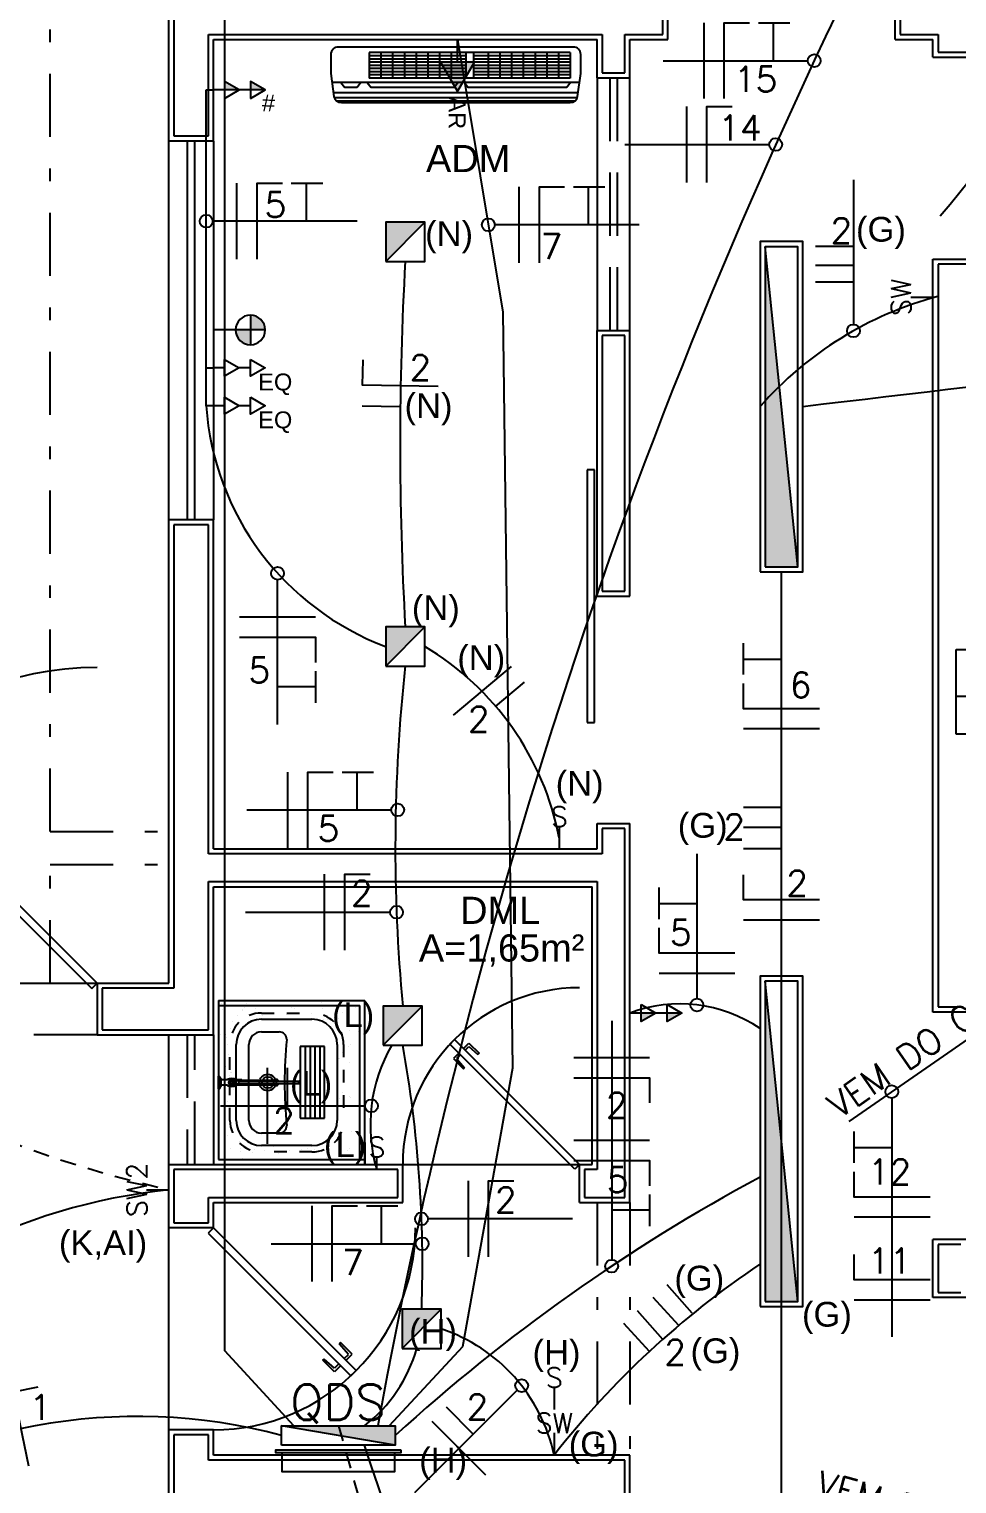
# Model space of a CAD drawing. Header units: millimetres. Extents: x 3040 to 3208, y 298 to 357.
# Drawn here: x 3137.28 to 3144.63, y 326.2 to 337.72 of the extents above; entities that cross this region are included whole.
import ezdxf
from ezdxf.enums import TextEntityAlignment as Align

# ---------------------------------------------------------------- set-up
doc = ezdxf.new("R2010")
doc.units = ezdxf.units.MM
doc.header["$MEASUREMENT"] = 0
for name, pattern in [('CONTINU', [0]), ('DASHDOT', [1, 0.5, -0.25, 0, -0.25]), ('HIDDEN', [0.375, 0.25, -0.125]), ('HIDDEN2', [0.1875, 0.125, -0.0625])]:
    doc.linetypes.add(name, pattern=pattern)
for name, color, linetype in [('-HIDRO', 8, 'CONTINUOUS'), ('A-TXT-Y', 8, 'CONTINUOUS'), ('eletroduto parede e teto', 2, 'CONTINU'), ('eletroduto_chao', 2, 'HIDDEN2'), ('FIACAO', 1, 'CONTINUOUS'), ('LOUÇAS E METAIS', 5, 'CONTINUOUS'), ('PENA 03', 3, 'CONTINUOUS'), ('PL09', 9, 'CONTINUOUS'), ('PL3', 3, 'CONTINUOUS'), ('Pontos Elétricos', 3, 'CONTINUOUS'), ('Pontos Elétricos e Luminotécnica', 3, 'CONTINUOUS'), ('Pontos Luminotécnicos', 3, 'CONTINUOUS'), ('TEXTO', 2, 'CONTINUOUS'), ('TXT_0', 7, 'CONTINUOUS')]:
    doc.layers.add(name, color=color, linetype=linetype)
doc.styles.add('ARIAL', font='arial.ttf', dxfattribs={"height": 2})
doc.styles.add('ROMANS', font='romans.shx', dxfattribs={"height": 0.1})

# ---------------------------------------------------------------- blocks, each defined once
blk = doc.blocks.new('POMNTO DUPLO1.15')
at = {"layer": 'Pontos Elétricos'}
h = blk.add_hatch(color=251, dxfattribs=at)
h.dxf.hatch_style = 1
h.paths.add_polyline_path([(0, 0.1026), (0, 0.0446), (0.0335, 0.0446)])
h.paths.add_polyline_path([(0, 0.2051), (0, 0.1472), (0.0335, 0.1472)])
at = {"layer": 'PL3'}
for p, q in [((0, 0.2051), (0, 0.1026)), ((0, 0.1026), (0, 0))]:
    blk.add_line(p, q, dxfattribs=at)
for points in [[(-0.0335, 0.1472), (0, 0.2051), (0.0335, 0.1472)], [(-0.0335, 0.0446), (0, 0.1026), (0.0335, 0.0446)]]:
    blk.add_lwpolyline(points, close=True, dxfattribs=at)
blk = doc.blocks.new('TOMADA DUPLA BAIXA.01')
at = {"layer": 'PL3'}
for p, q in [((-0.1472, 0), (-0.1026, 0)), ((-0.0446, 0), (0, 0))]:
    blk.add_line(p, q, dxfattribs=at)
for points in [[(-0.1472, 0.0335), (-0.2051, 0), (-0.1472, -0.0335)], [(-0.0446, 0.0335), (-0.1026, 0), (-0.0446, -0.0335)]]:
    blk.add_lwpolyline(points, close=True, dxfattribs=at)
blk = doc.blocks.new('antena alta.01')
at = {"layer": 'Pontos Elétricos'}
h = blk.add_hatch(color=251, dxfattribs=at)
h.dxf.hatch_style = 1
h.paths.add_polyline_path([(-0.1465, 0), (-0.0879, 0, -0.414214), (-0.1465, -0.0586)])
h.paths.add_polyline_path([(-0.1465, 0.0586), (-0.1465, 0), (-0.2051, 0, -0.414214)])
for p, q in [((-0.1465, 0.0586), (-0.1465, -0.0586)), ((-0.2051, 0), (0, 0))]:
    blk.add_line(p, q, dxfattribs=at)
blk.add_circle((-0.1465, 0), 0.0586, dxfattribs=at)
blk = doc.blocks.new('QUADRO DE DISJUNTORES.01')
at = {"layer": 'Pontos Elétricos e Luminotécnica'}
blk.add_hatch(color=254, dxfattribs=at).paths.add_polyline_path([(-0.225, 0.0773), (0.225, 0), (0.225, 0.0773)])
blk.add_line((0.225, 0), (-0.225, 0.0773), dxfattribs=at)
blk.add_lwpolyline([(-0.225, 0), (-0.225, 0.0773), (0.225, 0.0773), (0.225, 0)], close=True, dxfattribs=at)
blk = doc.blocks.new('QUADRO DE LÓGICA.01')
at = {"layer": 'Pontos Elétricos e Luminotécnica'}
blk.add_lwpolyline([(-0.2222, -0.0767), (-0.2222, 0), (0.2222, 0), (0.2222, -0.0767)], dxfattribs=at)
blk.add_lwpolyline([(-0.2489, -0.0856), (0.2489, -0.0856), (0.2489, -0.0767), (-0.2489, -0.0767)], close=True, dxfattribs=at)
blk = doc.blocks.new('LUMINÁRIA.07')
at = {"layer": 'Pontos Luminotécnicos', "ltscale": 0.05}
h = blk.add_hatch(color=9, dxfattribs=at)
h.dxf.hatch_style = 1
h.paths.add_polyline_path([(1.287, 0.15), (0.02, 0.15), (0.02, 0.02)])
at = {"layer": 'Pontos Luminotécnicos'}
blk.add_line((0.02, 0.02), (1.287, 0.15), dxfattribs=at)
for points in [[(0, 0.17), (0, 0), (1.307, 0), (1.307, 0.17)], [(0.02, 0.15), (0.02, 0.02), (1.287, 0.02), (1.287, 0.15)]]:
    blk.add_lwpolyline(points, close=True, dxfattribs=at)
blk = doc.blocks.new('LUMINÁRIA.05')
at = {"layer": 'Pontos Luminotécnicos', "ltscale": 0.05}
h = blk.add_hatch(color=9, dxfattribs=at)
h.dxf.hatch_style = 1
h.paths.add_polyline_path([(0.155, 0.155), (0, 0.155), (0, 0)])
blk.add_line((0, 0), (0.155, 0.155), dxfattribs=at)
blk.add_lwpolyline([(0, 0), (0.155, 0), (0.155, 0.155), (0, 0.155)], close=True, dxfattribs=at)
blk = doc.blocks.new('*E388388')
at = {"layer": 'LOUÇAS E METAIS'}
blk.add_ellipse((486.9, -52), major_axis=(0, -4.75), ratio=0.103175, start_param=0, end_param=3.141593, dxfattribs=at)
blk = doc.blocks.new('eletrico')
at = {"layer": '-HIDRO', "linetype": 'DASHDOT', "ltscale": 0.5}
for p, q in [((-2.097, 1.318), (-2.097, 9.684)), ((-2.097, 1.318), (-1.627, 1.318)), ((-2.097, 0.718), (-2.097, 1.188)), ((-2.097, 1.188), (-1.627, 1.188)), ((-4.554, 0.718), (-1.627, 0.718)), ((-1.9105, 0.514), (-4.4105, 0.514)), ((0.07, -0.15), (0.07, -1.15)), ((0.2, -0.15), (0.2, -1.15))]:
    blk.add_line(p, q, dxfattribs=at)
at = {"layer": '-HIDRO'}
for p, q in [((-1.627, 4.052), (-1.627, 4.834)), ((-1.607, 4.814), (-1.607, 4.072)), ((0.33, 4.474), (0.33, 4.564)), ((0.35, 4.454), (0.35, 4.584)), ((1.25, 4.454), (1.25, 4.584)), ((1.27, 4.564), (1.27, 4.474)), ((-1.47, 4.072), (-1.47, 4.474)), ((-1.47, 4.474), (0.09, 4.474)), ((-1.45, 4.052), (-1.45, 4.454)), ((-1.45, 4.454), (0.07, 4.454)), ((0.07, 4.302), (0.07, 4.454)), ((0.09, 4.474), (0.09, 4.322)), ((0.18, 4.322), (0.18, 4.474)), ((0.18, 4.474), (0.33, 4.474)), ((0.2, 4.302), (0.2, 4.454)), ((0.2, 4.454), (0.35, 4.454)), ((1.25, 4.454), (1.4, 4.454)), ((1.27, 4.474), (1.42, 4.474)), ((1.4, 4.384), (1.4, 4.454)), ((1.42, 4.474), (1.42, 4.404)), ((1.4, 4.384), (1.55, 4.384)), ((1.42, 4.404), (1.53, 4.404)), ((0.09, 4.322), (0.18, 4.322)), ((0.07, 4.302), (0.2, 4.302)), ((0.07, 4.302), (0.07, 3.302)), ((0.2, 3.302), (0.2, 4.302)), ((-1.45, 4.052), (-1.627, 4.052)), ((-1.627, 2.552), (-1.627, 4.052)), ((-1.607, 4.072), (-1.47, 4.072)), ((-1.5535, 4.052), (-1.5535, 2.552)), ((-1.5235, 2.552), (-1.5235, 4.052)), ((-1.45, 4.052), (-1.45, 2.552)), ((1.4, 0.604), (1.4, 3.584)), ((1.4, 3.584), (1.55, 3.584)), ((1.53, 3.564), (1.42, 3.564)), ((1.42, 3.564), (1.42, 0.624)), ((0.07, 2.25), (0.07, 3.302)), ((0.07, 3.302), (0.2, 3.302)), ((0.2, 2.25), (0.2, 3.302)), ((0.18, 3.282), (0.09, 3.282)), ((0.09, 3.282), (0.09, 2.27)), ((0.18, 2.27), (0.18, 3.282)), ((0.03, 2.75), (0.03, 1.75)), ((0.06, 2.75), (0.03, 2.75)), ((0.06, 1.75), (0.06, 2.75)), ((-1.627, 0.718), (-1.627, 2.552)), ((-1.45, 2.552), (-1.627, 2.552)), ((-1.45, 1.25), (-1.45, 2.552)), ((-1.47, 2.532), (-1.607, 2.532)), ((-1.607, 2.532), (-1.607, 0.698)), ((-1.47, 1.23), (-1.47, 2.532)), ((0.07, 2.25), (0.2, 2.25)), ((0.09, 2.27), (0.18, 2.27)), ((0.03, 1.75), (0.06, 1.75)), ((-2.8156, 1.5807), (-1.9317, 0.6968)), ((-1.9105, 0.718), (-2.7944, 1.6019)), ((0.07, 1.25), (0.07, 1.35)), ((0.07, 1.35), (0.2, 1.35)), ((0.18, 1.33), (0.09, 1.33)), ((0.09, 1.33), (0.09, 1.23)), ((0.18, -0.13), (0.18, 1.33)), ((0.2, -0.15), (0.2, 1.35)), ((0.09, 1.23), (-1.47, 1.23)), ((-1.45, 1.25), (0.07, 1.25)), ((-1.47, 0.534), (-1.47, 1.12)), ((-1.47, 1.12), (0.07, 1.12)), ((-1.45, 0.514), (-1.45, 1.1)), ((-1.45, 1.1), (0.05, 1.1)), ((0.05, 0), (0.05, 1.1)), ((0.07, 1.12), (0.07, -0.02)), ((-4.4105, 0.718), (-1.9105, 0.718)), ((-1.9317, 0.6968), (-1.9105, 0.718)), ((-1.9105, 0.718), (-1.627, 0.718)), ((-1.9105, 0.718), (-1.9105, 0.514)), ((-1.607, 0.698), (-1.8905, 0.698)), ((-1.8905, 0.698), (-1.8905, 0.534)), ((-1.43, 0.65), (-0.85, 0.65)), ((-1.43, 0.65), (-1.43, 0.02)), ((-1.4173, 0.6387), (-1.4173, 0.6387)), ((-1.402, 0.6496), (-1.402, 0.6496)), ((-1.3208, 0.6362), (-1.3208, 0.6362)), ((-1.0232, 0.6425), (-1.0232, 0.6425)), ((-0.85, 0.02), (-0.85, 0.65)), ((-1.43, 0.63), (-0.87, 0.63)), ((-1.4138, 0.6122), (-1.4138, 0.6122)), ((-1.3549, 0.5883), (-1.3549, 0.5883)), ((-1.3345, 0.6148), (-1.3345, 0.6148)), ((-1.3344, 0.6113), (-1.3344, 0.6113)), ((-1.3258, 0.6206), (-1.3258, 0.6206)), ((-1.283, 0.6178), (-1.283, 0.6178)), ((-1.2571, 0.5915), (-1.2571, 0.5915)), ((-1.2564, 0.5787), (-1.2564, 0.5787)), ((-1.1592, 0.5947), (-1.1592, 0.5947)), ((-1.1485, 0.5956), (-1.1485, 0.5956)), ((-1.1394, 0.6226), (-1.1394, 0.6226)), ((-1.1292, 0.6197), (-1.1292, 0.6197)), ((-1.0613, 0.5979), (-1.0613, 0.5979)), ((-1.0197, 0.616), (-1.0197, 0.616)), ((-0.9634, 0.6011), (-0.9634, 0.6011)), ((-0.959, 0.6182), (-0.959, 0.6182)), ((-0.9526, 0.5796), (-0.9526, 0.5796)), ((-0.9504, 0.6276), (-0.9504, 0.6276)), ((-0.9389, 0.6011), (-0.9389, 0.6011)), ((-0.8889, 0.6216), (-0.8889, 0.6216)), ((-0.87, 0.02), (-0.87, 0.63)), ((1.53, 0.604), (1.4, 0.604)), ((1.42, 0.624), (1.51, 0.624)), ((-1.8905, 0.534), (-1.47, 0.534)), ((-1.4083, 0.5709), (-1.4083, 0.5709)), ((-1.3836, 0.5376), (-1.3836, 0.5376)), ((-1.3749, 0.5671), (-1.3749, 0.5671)), ((-1.2595, 0.575), (-1.0595, 0.575)), ((-1.2595, 0.525), (-1.1895, 0.525)), ((-1.0143, 0.5747), (-1.0143, 0.5747)), ((-0.9995, 0.574), (-0.9995, 0.574)), ((-0.9108, 0.5326), (-0.9108, 0.5326)), ((-0.8798, 0.5526), (-0.8798, 0.5526)), ((-0.8763, 0.5261), (-0.8763, 0.5261)), ((-0.8745, 0.5435), (-0.8745, 0.5435)), ((-1.9105, 0.514), (-1.45, 0.514)), ((-1.627, 0), (-1.627, 0.514)), ((-1.45, 0.514), (-1.45, 0)), ((-1.4298, 0.5072), (-1.4298, 0.5072)), ((-1.4212, 0.5165), (-1.4212, 0.5165)), ((-1.4003, 0.5166), (-1.4003, 0.5166)), ((-1.3993, 0.5019), (-1.3993, 0.5019)), ((-1.3958, 0.4755), (-1.3958, 0.4755)), ((-1.3595, 0.175), (-1.3595, 0.475)), ((-1.3095, 0.175), (-1.3095, 0.475)), ((-1.106, 0.4669), (-1.106, 0.1831)), ((-1.0095, 0.4669), (-1.106, 0.4669)), ((-1.0865, 0.4669), (-1.0865, 0.1831)), ((-1.0671, 0.4669), (-1.0671, 0.1831)), ((-1.0476, 0.4669), (-1.0476, 0.1831)), ((-1.0281, 0.4669), (-1.0281, 0.1831)), ((-1.0095, 0.1831), (-1.0095, 0.4669)), ((-0.9595, 0.475), (-0.9595, 0.175)), ((-0.9585, 0.4639), (-0.9585, 0.4639)), ((-0.9144, 0.4655), (-0.9144, 0.4655)), ((-0.9058, 0.4749), (-0.9058, 0.4749)), ((-0.8709, 0.4848), (-0.8709, 0.4848)), ((-0.5135, 0.4764), (-0.495, 0.495)), ((-0.0186, -0.0186), (-0.5135, 0.4764)), ((-0.495, 0.495), (0, 0)), ((-0.4594, 0.4594), (-0.4382, 0.4807)), ((-0.4533, 0.4533), (-0.4385, 0.468)), ((-0.4385, 0.468), (-0.402, 0.4364)), ((-0.4382, 0.4807), (-0.3979, 0.4404)), ((-1.3903, 0.4342), (-1.3903, 0.4342)), ((-0.9549, 0.4213), (-0.9549, 0.4213)), ((-0.9523, 0.4214), (-0.9523, 0.4214)), ((-0.9386, 0.4429), (-0.9386, 0.4429)), ((-0.478, 0.4409), (-0.4993, 0.4196)), ((-0.4993, 0.4196), (-0.459, 0.3794)), ((-0.4718, 0.4347), (-0.4865, 0.42)), ((-0.4865, 0.42), (-0.4549, 0.3834)), ((-0.3979, 0.4404), (-0.402, 0.4364)), ((-1.43, 0.3), (-1.43, 0.35)), ((-1.43, 0.35), (-1.427, 0.35)), ((-1.427, 0.35), (-1.422, 0.343)), ((-1.427, 0.3), (-1.427, 0.35)), ((-1.4009, 0.3866), (-1.4009, 0.3866)), ((-1.3852, 0.3545), (-1.3852, 0.3545)), ((-1.3833, 0.3794), (-1.3833, 0.3794)), ((-1.3813, 0.3652), (-1.3813, 0.3652)), ((-1.3766, 0.3638), (-1.3766, 0.3638)), ((-0.9115, 0.4026), (-0.9115, 0.4026)), ((-0.8742, 0.3853), (-0.8742, 0.3853)), ((-0.459, 0.3794), (-0.4549, 0.3834)), ((-1.43, 0.3), (-1.427, 0.3)), ((-1.427, 0.3), (-1.422, 0.307)), ((-1.4257, 0.3103), (-1.4257, 0.3103)), ((-1.422, 0.307), (-1.422, 0.343)), ((-1.422, 0.307), (-1.422, 0.343)), ((-1.422, 0.307), (-1.422, 0.343)), ((-1.422, 0.3078), (-1.422, 0.3422)), ((-1.422, 0.3415), (-1.422, 0.3085)), ((-1.421, 0.3415), (-1.422, 0.3415)), ((-1.422, 0.3408), (-1.422, 0.3092)), ((-1.422, 0.311), (-1.422, 0.339)), ((-1.422, 0.3153), (-1.422, 0.3348)), ((-1.421, 0.3085), (-1.422, 0.3085)), ((-1.42, 0.3405), (-1.42, 0.3095)), ((-1.3981, 0.336), (-1.42, 0.336)), ((-1.3981, 0.314), (-1.42, 0.314)), ((-1.3778, 0.3388), (-1.3778, 0.3388)), ((-1.377, 0.325), (-1.3618, 0.3402)), ((-1.3618, 0.3098), (-1.377, 0.325)), ((-1.3723, 0.2975), (-1.3723, 0.2975)), ((-1.3498, 0.3318), (-1.3683, 0.3318)), ((-1.3498, 0.3183), (-1.3683, 0.3183)), ((-1.338, 0.336), (-1.3559, 0.336)), ((-1.338, 0.314), (-1.3559, 0.314)), ((-1.3498, 0.3318), (-1.3488, 0.3318)), ((-1.3498, 0.3183), (-1.3488, 0.3183)), ((-1.3488, 0.3298), (-1.1091, 0.3298)), ((-1.3488, 0.3203), (-1.1091, 0.3203)), ((-1.3488, 0.3183), (-1.3488, 0.3183)), ((-1.338, 0.336), (-1.338, 0.3298)), ((-1.338, 0.3345), (-1.202, 0.3345)), ((-1.338, 0.3203), (-1.338, 0.314)), ((-1.338, 0.3155), (-1.202, 0.3155)), ((-0.9568, 0.3309), (-0.9568, 0.3309)), ((-1.3959, 0.2494), (-1.3959, 0.2494)), ((-0.952, 0.2632), (-0.952, 0.2632)), ((-0.9384, 0.2847), (-0.9384, 0.2847)), ((-0.9103, 0.2686), (-0.9103, 0.2686)), ((-0.9065, 0.2654), (-0.9065, 0.2654)), ((-1.383, 0.2212), (-1.383, 0.2212)), ((-1.3633, 0.2285), (-1.3633, 0.2285)), ((-1.3598, 0.202), (-1.3598, 0.202)), ((-1.106, 0.1831), (-1.0095, 0.1831)), ((-0.9574, 0.201), (-0.9574, 0.201)), ((-0.9566, 0.218), (-0.9566, 0.218)), ((-0.8739, 0.2271), (-0.8739, 0.2271)), ((-1.3942, 0.1165), (-1.3942, 0.1165)), ((-1.3811, 0.1575), (-1.3811, 0.1575)), ((-1.1895, 0.125), (-1.2595, 0.125)), ((-0.9381, 0.1265), (-0.9381, 0.1265)), ((-0.9048, 0.1325), (-0.9048, 0.1325)), ((-1.4274, 0.107), (-1.4274, 0.107)), ((-1.3828, 0.063), (-1.3828, 0.063)), ((-1.3453, 0.0917), (-1.3453, 0.0917)), ((-1.3418, 0.0653), (-1.3418, 0.0653)), ((-1.2874, 0.0584), (-1.2874, 0.0584)), ((-1.0595, 0.075), (-1.2595, 0.075)), ((-1.211, 0.0708), (-1.211, 0.0708)), ((-1.1011, 0.0604), (-1.1011, 0.0604)), ((-1.0789, 0.064), (-1.0789, 0.064)), ((-1.0503, 0.0606), (-1.0503, 0.0606)), ((-0.9525, 0.0638), (-0.9525, 0.0638)), ((-0.9517, 0.105), (-0.9517, 0.105)), ((-0.9512, 0.0955), (-0.9512, 0.0955)), ((-0.9477, 0.069), (-0.9477, 0.069)), ((-0.912, 0.0653), (-0.912, 0.0653)), ((-0.8736, 0.0689), (-0.8736, 0.0689)), ((-1.627, -0.25), (-1.627, 0)), ((-1.627, 0), (-0.7, 0)), ((-1.43, 0.02), (-0.85, 0.02)), ((-1.344, 0.051), (-1.344, 0.051)), ((-1.3363, 0.024), (-1.3363, 0.024)), ((-1.296, 0.049), (-1.296, 0.049)), ((-1.2461, 0.0542), (-1.2461, 0.0542)), ((-1.2061, 0.023), (-1.2061, 0.023)), ((-1.1925, 0.0444), (-1.1925, 0.0444)), ((-1.1482, 0.0574), (-1.1482, 0.0574)), ((-1.0765, 0.0486), (-1.0765, 0.0486)), ((-1.073, 0.0222), (-1.073, 0.0222)), ((-1.0008, 0.0279), (-1.0008, 0.0279)), ((-0.9422, 0.0277), (-0.9422, 0.0277)), ((-0.9206, 0.056), (-0.9206, 0.056)), ((-0.85, 0), (-0.85, 0.02)), ((-0.7, -0.15), (-0.7, 0)), ((-0.7, 0), (0, 0)), ((0, 0), (-0.0186, -0.0186)), ((0, -0.15), (0, 0)), ((0, 0), (0.05, 0)), ((-0.72, -0.02), (-1.607, -0.02)), ((-1.607, -0.02), (-1.607, -0.23)), ((-0.72, -0.13), (-0.72, -0.02)), ((0.07, -0.02), (0.02, -0.02)), ((0.02, -0.02), (0.02, -0.13)), ((-1.47, -0.23), (-1.47, -0.13)), ((-1.47, -0.13), (-0.72, -0.13)), ((-1.45, -0.15), (-0.7, -0.15)), ((-1.45, -0.25), (-1.45, -0.15)), ((0, -0.15), (0.2, -0.15)), ((0.02, -0.13), (0.18, -0.13)), ((-1.607, -0.23), (-1.47, -0.23)), ((-1.45, -0.25), (-1.627, -0.25)), ((-1.627, -1.05), (-1.627, -0.25)), ((-1.45, -0.25), (-1.4712, -0.2712)), ((-1.4712, -0.2712), (-0.9055, -0.8369)), ((-0.8843, -0.8157), (-1.45, -0.25)), ((1.4, -0.526), (1.4, -0.296)), ((1.53, -0.296), (1.4, -0.296)), ((1.51, -0.316), (1.42, -0.316)), ((1.42, -0.316), (1.42, -0.506)), ((1.42, -0.506), (1.51, -0.506)), ((1.53, -0.526), (1.4, -0.526)), ((-0.9466, -0.7048), (-0.9513, -0.7094)), ((-0.9152, -0.7512), (-0.9513, -0.7094)), ((-0.9006, -0.7508), (-0.9466, -0.7048)), ((-1.0164, -0.7746), (-1.0118, -0.7699)), ((-0.9704, -0.8206), (-1.0164, -0.7746)), ((-0.97, -0.806), (-1.0118, -0.7699)), ((-0.9461, -0.7963), (-0.9704, -0.8206)), ((-0.9532, -0.7892), (-0.97, -0.806)), ((-0.932, -0.768), (-0.9152, -0.7512)), ((-0.9249, -0.7751), (-0.9006, -0.7508)), ((-0.9055, -0.8369), (-0.8843, -0.8157)), ((-1.627, -1.6), (-1.627, -1.05)), ((-1.45, -1.05), (-1.627, -1.05)), ((-1.47, -1.07), (-1.607, -1.07)), ((-1.607, -1.07), (-1.607, -1.58)), ((-1.47, -1.17), (-1.47, -1.07)), ((-1.45, -1.15), (-1.45, -1.05)), ((0.2, -1.15), (-1.45, -1.15)), ((0.2, -1.75), (0.2, -1.15)), ((0.18, -1.17), (-1.47, -1.17)), ((0.18, -1.73), (0.18, -1.17))]:
    blk.add_line(p, q, dxfattribs=at)
at = {"layer": '-HIDRO', "ltscale": 0.5}
for p, q in [((-0.985, 4.394), (-0.985, 4.319)), ((-0.025, 4.424), (-0.955, 4.424)), ((-0.315, 4.4028), (-0.8325, 4.4028)), ((-0.8325, 4.4028), (-0.8325, 4.301)), ((-0.45, 4.3896), (-0.8325, 4.3896)), ((-0.7862, 4.4028), (-0.7862, 4.301)), ((-0.74, 4.4028), (-0.74, 4.301)), ((-0.6937, 4.4028), (-0.6937, 4.301)), ((-0.6475, 4.4028), (-0.6475, 4.301)), ((-0.6012, 4.4028), (-0.6012, 4.301)), ((-0.555, 4.4028), (-0.555, 4.301)), ((-0.5087, 4.4028), (-0.5087, 4.301)), ((-0.45, 4.4028), (-0.45, 4.301)), ((-0.42, 4.4028), (-0.42, 4.301)), ((-0.0375, 4.3896), (-0.42, 4.3896)), ((-0.3612, 4.4028), (-0.3612, 4.301)), ((-0.315, 4.4028), (-0.315, 4.301)), ((-0.0375, 4.4028), (-0.315, 4.4028)), ((-0.2687, 4.4028), (-0.2687, 4.301)), ((-0.2225, 4.4028), (-0.2225, 4.301)), ((-0.1762, 4.4028), (-0.1762, 4.301)), ((-0.13, 4.4028), (-0.13, 4.301)), ((-0.0837, 4.4028), (-0.0837, 4.301)), ((-0.0375, 4.4028), (-0.0375, 4.301)), ((0.005, 4.319), (0.005, 4.394)), ((-0.45, 4.3756), (-0.8325, 4.3756)), ((-0.45, 4.3635), (-0.8325, 4.3635)), ((-0.45, 4.351), (-0.8325, 4.351)), ((-0.45, 4.3385), (-0.8325, 4.3385)), ((-0.45, 4.326), (-0.8325, 4.326)), ((-0.0375, 4.3756), (-0.42, 4.3756)), ((-0.0375, 4.3635), (-0.42, 4.3635)), ((-0.0375, 4.351), (-0.42, 4.351)), ((-0.0375, 4.3385), (-0.42, 4.3385)), ((-0.0375, 4.326), (-0.42, 4.326)), ((-0.985, 4.319), (-0.9726, 4.2288)), ((0.0002, 4.284), (-0.9802, 4.284)), ((-0.945, 4.284), (-0.9295, 4.2638)), ((-0.881, 4.2638), (-0.9295, 4.2638)), ((-0.8656, 4.284), (-0.881, 4.2638)), ((-0.8404, 4.284), (-0.825, 4.2638)), ((-0.45, 4.3135), (-0.8325, 4.3135)), ((-0.315, 4.301), (-0.8325, 4.301)), ((-0.4959, 4.2638), (-0.825, 4.2638)), ((-0.4804, 4.284), (-0.4959, 4.2638)), ((-0.4559, 4.284), (-0.4405, 4.2638)), ((-0.0505, 4.2638), (-0.4405, 4.2638)), ((-0.0375, 4.3135), (-0.42, 4.3135)), ((-0.0375, 4.301), (-0.315, 4.301)), ((-0.035, 4.284), (-0.0505, 4.2638)), ((-0.0074, 4.2288), (0.005, 4.319)), ((-0.0055, 4.2428), (-0.9745, 4.2428)), ((-0.009, 4.2231), (-0.971, 4.2231)), ((-0.0191, 4.2099), (-0.9609, 4.2099)), ((-0.9431, 4.204), (-0.0369, 4.204))]:
    blk.add_line(p, q, dxfattribs=at)
at = {"layer": '-HIDRO', "linetype": 'HIDDEN'}
for p, q in [((0.12, 4.302), (0.12, 3.302)), ((0.15, 3.302), (0.15, 4.302)), ((-1.5535, 0.514), (-1.5535, 0)), ((-1.5235, 0), (-1.5235, 0.514))]:
    blk.add_line(p, q, dxfattribs=at)
at = {"layer": '-HIDRO', "linetype": 'HIDDEN', "ltscale": 0.1}
for p, q in [((-1.2595, 0.6), (-1.0595, 0.6)), ((-1.3845, 0.175), (-1.3845, 0.475)), ((-0.9345, 0.475), (-0.9345, 0.175)), ((-1.0595, 0.05), (-1.2595, 0.05))]:
    blk.add_line(p, q, dxfattribs=at)
at = {"layer": '-HIDRO'}
for centre, radius in [((-1.2345, 0.325), 0.0325), ((-1.2345, 0.325), 0.0225), ((-1.377, 0.325), 0.011), ((-1.377, 0.325), 0.00911), ((-1.377, 0.325), 0.00711)]:
    blk.add_circle(centre, radius, dxfattribs=at)
at = {"layer": '-HIDRO', "ltscale": 0.5}
for centre, start, end in [((-0.955, 4.394), 90, 180), ((-0.025, 4.394), 360, 90), ((-0.9431, 4.234), 190, 270), ((-0.0369, 4.234), 270, 350)]:
    blk.add_arc(centre, 0.03, start, end, dxfattribs=at)
at = {"layer": '-HIDRO'}
for centre, radius, start, end in [((-1.9105, 0.718), 1.25, 90, 180), ((0, 0), 0.7, 90, 180), ((-1.2595, 0.475), 0.1, 90, 180), ((-1.2595, 0.475), 0.05, 90, 180), ((-1.1895, 0.495), 0.03, 0, 90), ((-1.0595, 0.475), 0.1, 0, 90), ((0.5142, 0.325), 1.6823, 174.20017, 185.79983), ((-1.421, 0.3405), 0.001, 0, 90), ((-1.421, 0.3095), 0.001, 270, 0), ((-1.3981, 0.346), 0.01, 270, 292.51048), ((-1.3981, 0.304), 0.01, 67.48952, 90), ((-1.377, 0.3037), 0.0373, 62.38264, 117.61736), ((-1.377, 0.3463), 0.0373, 242.38264, 297.61736), ((-1.377, 0.325), 0.013, 31.28067, 328.71933), ((-1.3559, 0.346), 0.01, 247.48952, 270), ((-1.3559, 0.304), 0.01, 90, 112.51048), ((-1.202, 0.325), 0.012, 23.31796, 127.65846), ((-1.202, 0.325), 0.012, 232.34154, 336.68204), ((-1.202, 0.325), 0.0095, 30, 90), ((-1.202, 0.325), 0.0095, 270, 330), ((-1.2595, 0.175), 0.1, 180, 270), ((-1.2595, 0.175), 0.05, 180, 270), ((-1.0595, 0.175), 0.1, 270, 360), ((-1.1895, 0.155), 0.03, 270, 0), ((-1.45, -0.25), 0.8, 270, 0)]:
    blk.add_arc(centre, radius, start, end, dxfattribs=at)
at = {"layer": '-HIDRO', "linetype": 'HIDDEN', "ltscale": 0.1}
for centre, start, end in [((-1.2595, 0.475), 90, 180), ((-1.0595, 0.475), 0, 90), ((-1.2595, 0.175), 180, 270), ((-1.0595, 0.175), 270, 360)]:
    blk.add_arc(centre, 0.125, start, end, dxfattribs=at)
at = {"layer": '-HIDRO', "extrusion": (0, 0, -1)}
for centre, major_axis, ratio, start_param, end_param in [((-1.3488, 0.325), (0, 0.00675), 0.145907, 2.351393, 7.073385), ((-1.1091, 0.325), (0, 0.00475), 0.866025, 3.141593, 9.424778)]:
    blk.add_ellipse(centre, major_axis=major_axis, ratio=ratio, start_param=start_param, end_param=end_param, dxfattribs=at)
at = {"layer": '-HIDRO', "xscale": -0.0009999999999764, "yscale": 0.0009999999999764, "zscale": 0.0009999999999764}
blk.add_blockref('*E388388', (-0.8619, 0.377), dxfattribs=at)
blk = doc.blocks.new('f_nr')
at = {"layer": 'FIACAO'}
for points in [[(-0.0414, 0), (-0.0414, 0.1508)], [(0.0414, -0.1492), (0.0414, 0.1508), (0.1414, 0.1508)]]:
    blk.add_lwpolyline(points, dxfattribs=at)
blk = doc.blocks.new('f_fr')
at = {"layer": 'FIACAO'}
for points in [[(-0.04, -0.15), (-0.04, 0.15)], [(0.04, 0), (0.04, 0.15)]]:
    blk.add_lwpolyline(points, dxfattribs=at)
blk = doc.blocks.new('el')
at = {"layer": 'A-TXT-Y'}
blk.add_line((0, -0.5978), (0, -0.0254), dxfattribs=at)
blk.add_circle((0, 0), 0.0254, dxfattribs=at)
blk = doc.blocks.new('f_fn')
at = {"layer": 'FIACAO'}
for points in [[(-0.04, -0.15), (-0.04, 0.15)], [(0.04, -0.15), (0.04, 0.15), (0.14, 0.15)]]:
    blk.add_lwpolyline(points, dxfattribs=at)
blk = doc.blocks.new('f_fnt')
at = {"layer": 'FIACAO'}
for points in [[(-0.08, -0.15), (-0.08, 0.15)], [(0, -0.15), (0, 0.15), (0.1, 0.15)], [(0.135, 0.15), (0.26, 0.15)], [(0.195, 0), (0.195, 0.15)]]:
    blk.add_lwpolyline(points, dxfattribs=at)
blk = doc.blocks.new('f_r')
at = {"layer": 'FIACAO'}
blk.add_lwpolyline([(0, 0), (0, 0.15)], dxfattribs=at)
blk = doc.blocks.new('tomada simples alta.01')
at = {"layer": 'PL09'}
blk.add_hatch(color=251, dxfattribs=at).paths.add_polyline_path([(-0.0892, 0.0669), (-0.0892, -0.0669), (-0.2051, 0)])
at = {"layer": 'PL3'}
blk.add_line((-0.0892, 0), (0, 0), dxfattribs=at)
blk.add_lwpolyline([(-0.0892, 0.0669), (-0.2051, 0), (-0.0892, -0.0669)], close=True, dxfattribs=at)

msp = doc.modelspace()

# ---------------------------------------------------------------- linework, layer by layer
at = {"layer": 'A-TXT-Y'}
for p, q in [((3141.896, 329.868), (3141.896, 327.977)), ((3144.118, 327.367), (3144.118, 329.258))]:
    msp.add_line(p, q, dxfattribs=at)
for centre in [(3144.115, 329.307), (3141.896, 327.926)]:
    msp.add_circle(centre, 0.0508, dxfattribs=at)
at = {"layer": 'eletroduto parede e teto'}
for p, q in [((3138.831, 327.255), (3138.831, 341.703)), ((3140.675, 337.638), (3141.033, 335.48)), ((3138.684, 335.038), (3138.684, 337.238)), ((3138.684, 337.238), (3138.741, 337.238)), ((3141.033, 335.48), (3141.11, 329.494)), ((3138.684, 334.738), (3138.684, 335.038)), ((3138.684, 335.038), (3138.741, 335.038)), ((3138.741, 334.738), (3138.684, 334.738)), ((3143.241, 324.405), (3143.241, 333.423)), ((3144.625, 332.438), (3144.625, 332.808)), ((3144.625, 332.808), (3150.395, 332.808)), ((3144.625, 332.138), (3144.625, 332.438)), ((3144.625, 332.438), (3144.701, 332.438)), ((3144.701, 332.138), (3144.625, 332.138)), ((3143.776, 329.072), (3146.023, 330.626)), ((3141.11, 329.494), (3140.714, 327.287)), ((3139.378, 326.662), (3138.831, 327.255)), ((3140.714, 327.287), (3140.133, 326.662))]:
    msp.add_line(p, q, dxfattribs=at)
for centre, radius, start, end in [((3139.425, 340.643), 6.716, 319.0416, 352.3852), ((3183.469, 318.725), 44.146, 152.7492, 169.6421), ((3165.906, 334.434), 25.686, 176.7706, 183.2294), ((3145.203, 332.859), 2.837, 104.7593, 138.7399), ((3185.11, -13.193), 350.413, 95.96954, 96.83451), ((3140.88, 334.893), 2.202, 184.0452, 249.3966), ((3139.256, 330.885), 2.266, 10.9994, 59.2217), ((3153.505, 331.233), 13.323, 173.7757, 185.3729), ((3142.437, 328.877), 1.125, 55.7011, 110.6073), ((3141.241, 329.043), 1.257, 149.794, 196.2968), ((3130.502, 327.926), 9.895, 358.027, 10.1831), ((3149.881, 315.945), 14.398, 118.2281, 132.3532), ((3138.891, 323.777), 4.78, 96.054, 138.3396), ((3146.951, 322.12), 6.996, 123.6902, 141.9705), ((3140.117, 326.146), 1.353, 12.1064, 71.5502), ((3139.234, 327.585), 1.16, 307.325, 344.5241), ((3138.14, 322.328), 4.408, 75.006, 126.1599), ((3168.892, 336.076), 30.497, 198.2852, 218.5271)]:
    msp.add_arc(centre, radius, start, end, dxfattribs=at)
at = {"layer": 'eletroduto_chao'}
for centre, radius, start, end in [((3140.418, 337.521), 9.218, 211.1851, 257.267), ((3159.75, 331.947), 20.705, 194.7876, 268.8225)]:
    msp.add_arc(centre, radius, start, end, dxfattribs=at)
at = {"layer": 'Pontos Elétricos e Luminotécnica'}
for p, q in [((3144.266, 335.598), (3144.441, 335.598)), ((3141.481, 331.405), (3141.481, 331.23)), ((3139.941, 328.905), (3139.941, 328.73)), ((3140.035, 328.69), (3140.035, 328.788)), ((3138.212, 328.53), (3138.387, 328.53)), ((3141.441, 326.965), (3141.441, 326.79)), ((3141.441, 326.605), (3141.441, 326.43))]:
    msp.add_line(p, q, dxfattribs=at)

# ---------------------------------------------------------------- block references
at = {"layer": 'eletroduto parede e teto', "xscale": 2, "yscale": 2, "zscale": 2}
for name, p in [('f_fnt', (3142.788, 337.47)), ('f_fn', (3142.571, 336.806)), ('f_fnt', (3139.088, 336.199)), ('f_fnt', (3141.323, 336.17)), ('el', (3139.249, 333.411)), ('f_fnt', (3139.49, 331.538)), ('f_fn', (3139.702, 330.728)), ('f_fr', (3139.249, 329.195)), ('f_fn', (3140.841, 328.3)), ('f_fnt', (3139.683, 328.103))]:
    msp.add_blockref(name, p, dxfattribs=at)
for name, p, rotation in [('el', (3143.5, 337.47), 270), ('el', (3143.195, 336.806), 270), ('el', (3143.811, 335.331), 180), ('el', (3138.684, 336.199), 90), ('el', (3140.919, 336.17), 90), ('f_r', (3143.811, 335.999), 90), ('f_r', (3143.811, 335.848), 90), ('f_r', (3143.811, 335.717), 89.99999999930652), ('f_nr', (3140.223, 334.813), 89.03745440744635), ('f_fnt', (3139.249, 332.906), 270), ('f_fnt', (3143.241, 332.339), 90.00000000028264), ('f_fr', (3140.924, 332.419), 309.8371616300445), ('el', (3140.201, 331.538), 270), ('f_r', (3143.241, 331.557), 90), ('f_r', (3143.241, 331.398), 89.99999999941109), ('el', (3142.571, 329.994), 180), ('f_r', (3143.241, 331.229), 89.99999999974702), ('f_fnt', (3142.571, 330.404), 90), ('f_fn', (3143.241, 330.745), 90), ('el', (3140.192, 330.728), 270), ('f_fn', (3141.896, 329.498), 269.9999999995767), ('el', (3139.993, 329.195), 270), ('f_fnt', (3144.118, 328.473), 90), ('f_fnt', (3141.896, 328.762), 270), ('el', (3140.389, 328.3), 90), ('el', (3140.395, 328.103), 270), ('f_fn', (3144.118, 327.737), 89.99999999957664), ('f_r', (3142.533, 327.553), 41.38109234500894), ('f_r', (3142.428, 327.457), 42.39290006673938), ('f_r', (3142.195, 327.251), 42.39290006673938), ('f_r', (3142.3, 327.346), 41.38109234500894), ('el', (3141.183, 326.98), 315), ('f_fn', (3137.14, 326.62), 11.85122819289666), ('f_fr', (3140.743, 326.54), 45)]:
    msp.add_blockref(name, p, dxfattribs=dict(at, rotation=rotation))
at = {"layer": 'PENA 03', "xscale": 2, "yscale": 2, "zscale": 2}
msp.add_blockref('eletrico', (3141.641, 328.73), dxfattribs=at)
at = {"layer": 'Pontos Elétricos', "yscale": 2, "zscale": 2}
for name, p, xscale, rotation in [('tomada simples alta.01', (3140.675, 337.638), -2, 270), ('POMNTO DUPLO1.15', (3138.741, 337.238), -2, 269.9999999999906), ('POMNTO DUPLO1.15', (3142.041, 329.93), 2, 270)]:
    msp.add_blockref(name, p, dxfattribs=dict(at, xscale=xscale, rotation=rotation))
at = {"layer": 'Pontos Elétricos', "xscale": -2, "yscale": 2, "zscale": 2}
for name, p in [('antena alta.01', (3138.741, 335.338)), ('TOMADA DUPLA BAIXA.01', (3138.741, 335.038)), ('TOMADA DUPLA BAIXA.01', (3138.741, 334.738))]:
    msp.add_blockref(name, p, dxfattribs=at)
at = {"layer": 'Pontos Elétricos e Luminotécnica', "xscale": 2, "yscale": 2, "zscale": 2}
msp.add_blockref('QUADRO DE DISJUNTORES.01', (3139.731, 326.508), dxfattribs=at)
at = {"layer": 'Pontos Elétricos e Luminotécnica', "xscale": 2, "yscale": 2, "zscale": 2, "rotation": 180}
msp.add_blockref('QUADRO DE LÓGICA.01', (3139.731, 326.297), dxfattribs=at)
at = {"layer": 'Pontos Luminotécnicos', "xscale": 2, "yscale": 2, "zscale": 2}
for p in [(3140.106, 335.881), (3140.106, 332.677), (3140.086, 329.675), (3140.236, 327.275)]:
    msp.add_blockref('LUMINÁRIA.05', p, dxfattribs=at)
at = {"layer": 'Pontos Luminotécnicos', "xscale": 2, "yscale": 2, "zscale": 2, "rotation": 90}
for p in [(3143.411, 333.423), (3143.411, 327.607)]:
    msp.add_blockref('LUMINÁRIA.07', p, dxfattribs=at)

# ---------------------------------------------------------------- texts
at = {"layer": 'Pontos Elétricos', "color": 4, "style": 'ARIAL'}
for s, rotation, p in [('#', 358.8529, (3139.177, 337.068)), ('AR', 270, (3140.605, 337.057))]:
    msp.add_text(s, height=0.134, rotation=rotation, dxfattribs=at).set_placement(p, align=Align.CENTER)
for p in [(3139.231, 334.859), (3139.231, 334.559)]:
    msp.add_text('EQ', height=0.134, dxfattribs=at).set_placement(p, align=Align.CENTER)
at = {"layer": 'Pontos Elétricos e Luminotécnica', "style": 'ROMANS'}
for s, rotation, p in [('SW', 90, (3144.188, 335.598)), ('SW2', 90, (3138.134, 328.53)), ('S', 360, (3141.441, 327.043)), ('SW', 360, (3141.441, 326.683))]:
    msp.add_text(s, height=0.157, rotation=rotation, dxfattribs=at).set_placement(p, align=Align.MIDDLE)
for p in [(3141.481, 331.483), (3140.036, 328.868)]:
    msp.add_text('S', height=0.157, dxfattribs=at).set_placement(p, align=Align.MIDDLE)
at = {"layer": 'TEXTO', "style": 'ARIAL'}
for s, p in [('ADM', (3140.759, 336.695)), ('DML', (3141.013, 330.743))]:
    msp.add_text(s, height=0.2151, dxfattribs=at).set_placement(p, align=Align.MIDDLE_CENTER)
at = {"layer": 'TEXTO', "color": 4, "style": 'ARIAL'}
for s, p in [('(G)', (3144.029, 336.135)), ('(N)', (3140.608, 336.101)), ('(N)', (3140.445, 334.739)), ('(N)', (3140.503, 333.14)), ('(N)', (3140.863, 332.744)), ('(N)', (3141.642, 331.748)), ('(G)', (3142.617, 331.416)), ('(L)', (3139.848, 329.917)), ('(L)', (3139.515, 329.373)), ('(L)', (3139.784, 328.888)), ('(K,AI)', (3137.867, 328.111)), ('(G)', (3142.59, 327.831)), ('(G)', (3143.601, 327.545)), ('(H)', (3140.481, 327.41)), ('(H)', (3141.459, 327.244)), ('(G)', (3142.718, 327.256)), ('(G)', (3141.753, 326.517)), ('(H)', (3140.561, 326.39))]:
    msp.add_text(s, height=0.196, dxfattribs=at).set_placement(p, align=Align.MIDDLE_CENTER)
at = {"layer": 'TEXTO', "color": 251, "style": 'ARIAL'}
msp.add_text('A=1,65m²', height=0.2151, dxfattribs=at).set_placement((3141.024, 330.445), align=Align.MIDDLE_CENTER)
at = {"layer": 'TXT_0', "style": 'ROMANS'}
for s, height, p in [('15', 0.2, (3142.865, 337.223)), ('14', 0.2, (3142.741, 336.839)), ('5', 0.2, (3139.147, 336.23)), ('2', 0.2, (3143.63, 336.024)), ('7', 0.2, (3141.334, 335.899)), ('2', 0.2, (3140.294, 334.94)), ('5', 0.2, (3139.019, 332.544)), ('6', 0.2, (3143.307, 332.427)), ('2', 0.2, (3140.757, 332.157)), ('2', 0.2, (3142.781, 331.305)), ('5', 0.2, (3139.567, 331.291)), ('2', 0.2, (3143.279, 330.858)), ('2', 0.2, (3139.831, 330.778)), ('5', 0.2, (3142.357, 330.467)), ('2', 0.2, (3141.851, 329.1)), ('2', 0.2, (3139.214, 328.98)), ('12', 0.2, (3143.926, 328.572)), ('5', 0.2, (3141.857, 328.509)), ('2', 0.2, (3140.971, 328.35)), ('7', 0.2, (3139.76, 327.855)), ('11', 0.2, (3143.927, 327.868)), ('2', 0.2, (3142.313, 327.144)), ('1', 0.2, (3137.284, 326.708)), ('QDS', 0.28, (3139.349, 326.709)), ('2', 0.2, (3140.746, 326.712))]:
    msp.add_text(s, height=height, dxfattribs=at).set_placement(p)
for rotation, p in [(34.5768, (3143.695, 329.088)), (345.0721, (3143.503, 326.115))]:
    msp.add_text('VEM DO QD', height=0.2, rotation=rotation, dxfattribs=at).set_placement(p)

doc.saveas('drawing.dxf')
